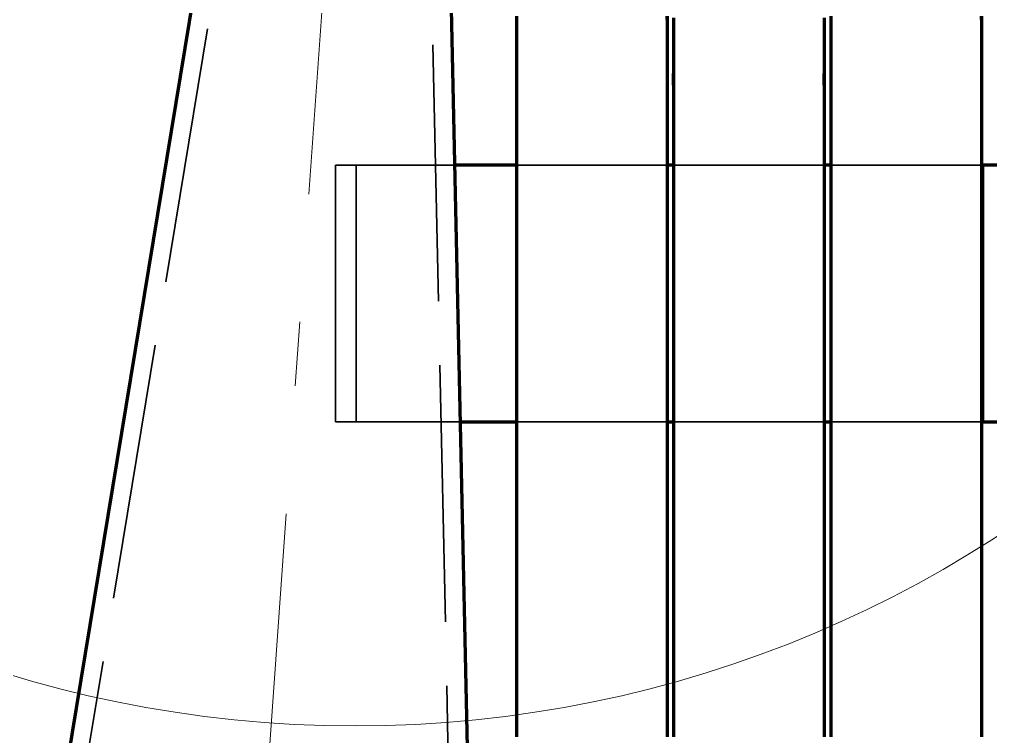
# Model space of a CAD drawing. Header units: millimetres. Extents: x 0 to 2208, y 0 to 420.
# Drawn here: x 160.25 to 175.39, y 154.11 to 165.29 of the extents above; entities that cross this region are included whole.
import ezdxf

# ---------------------------------------------------------------- set-up
doc = ezdxf.new("R2010")
doc.units = ezdxf.units.MM
doc.linetypes.add('IRAM-E-TRAZOS', pattern=[5, 4, -1])
doc.linetypes.add('IRAM-F-TRAZO-PUNTO', pattern=[20, 15, -2, 1, -2])
for name, color, linetype, lineweight in [('01-VISIBLE', 7, 'CONTINUOUS', 70), ('02-OCULTA', 4, 'IRAM-E-TRAZOS', 35), ('03-EJE', 1, 'IRAM-F-TRAZO-PUNTO', 18), ('08-FINA', 5, 'CONTINUOUS', 18)]:
    doc.layers.add(name, color=color, linetype=linetype, lineweight=lineweight)

msp = doc.modelspace()

# ---------------------------------------------------------------- linework, layer by layer
at = {"layer": '01-VISIBLE'}
for p, q in [((163.693, 170.101), (160.525, 150.878)), ((166.884, 169.875), (167.306, 150.397)), ((167.996, 165.29), (167.996, 164.13)), ((170.346, 165.29), (170.346, 164.13)), ((172.896, 165.29), (172.896, 164.13)), ((175.246, 165.29), (175.246, 164.13)), ((170.446, 164.612), (170.446, 164.448)), ((172.796, 164.612), (172.796, 164.448)), ((170.446, 164.265), (170.446, 164.448)), ((172.796, 164.265), (172.796, 164.448)), ((167.996, 163.016), (167.033, 163.016)), ((170.446, 163.016), (170.346, 163.016)), ((172.896, 163.016), (172.796, 163.016)), ((175.596, 163.016), (175.246, 163.016)), ((167.996, 162.3), (167.996, 158.516)), ((170.346, 162.3), (170.346, 158.516)), ((172.896, 162.3), (172.896, 158.516)), ((175.246, 162.3), (175.246, 158.516)), ((170.446, 161.978), (170.446, 158.516)), ((172.796, 161.978), (172.796, 158.516)), ((167.119, 159.016), (167.996, 159.016)), ((170.346, 159.016), (170.446, 159.016)), ((172.796, 159.016), (172.896, 159.016)), ((175.246, 159.016), (175.596, 159.016))]:
    msp.add_line(p, q, dxfattribs=at)
for points in [[(167.996, 165.34), (167.996, 165.29)], [(170.346, 165.34), (170.346, 165.29)], [(170.346, 165.29), (170.346, 165.34)], [(172.896, 165.34), (172.896, 165.29)], [(175.246, 165.34), (175.246, 165.29)], [(175.246, 165.29), (175.246, 165.34)], [(170.446, 165.314), (170.446, 165.264), (170.446, 165.214), (170.446, 165.164), (170.446, 165.114), (170.446, 165.063), (170.446, 165.013), (170.446, 164.963), (170.446, 164.913), (170.446, 164.863), (170.446, 164.812), (170.446, 164.762), (170.446, 164.712), (170.446, 164.662), (170.446, 164.612)], [(172.796, 165.314), (172.796, 165.264), (172.796, 165.214), (172.796, 165.164), (172.796, 165.114), (172.796, 165.063), (172.796, 165.013), (172.796, 164.963), (172.796, 164.913), (172.796, 164.863), (172.796, 164.812), (172.796, 164.762), (172.796, 164.712), (172.796, 164.662), (172.796, 164.612)], [(170.446, 164.448), (170.446, 164.398), (170.446, 164.347), (170.446, 164.297), (170.446, 164.246), (170.446, 164.196), (170.446, 164.145), (170.446, 164.095), (170.446, 164.045), (170.446, 163.994), (170.446, 163.944), (170.446, 163.893), (170.446, 163.843), (170.446, 163.793), (170.446, 163.742), (170.446, 163.692), (170.446, 163.641), (170.446, 163.591), (170.446, 163.541), (170.446, 163.49), (170.446, 163.44), (170.446, 163.389), (170.446, 163.339), (170.446, 163.289), (170.446, 163.238), (170.446, 163.188), (170.446, 163.137), (170.446, 163.087), (170.446, 163.036), (170.446, 162.986), (170.446, 162.936), (170.446, 162.885), (170.446, 162.835), (170.446, 162.784), (170.446, 162.734), (170.446, 162.684), (170.446, 162.633), (170.446, 162.583), (170.446, 162.532), (170.446, 162.482), (170.446, 162.432), (170.446, 162.381), (170.446, 162.331), (170.446, 162.28), (170.446, 162.23), (170.446, 162.18), (170.446, 162.129), (170.446, 162.079), (170.446, 162.028), (170.446, 161.978)], [(172.796, 164.448), (172.796, 164.398), (172.796, 164.347), (172.796, 164.297), (172.796, 164.246), (172.796, 164.196), (172.796, 164.145), (172.796, 164.095), (172.796, 164.045), (172.796, 163.994), (172.796, 163.944), (172.796, 163.893), (172.796, 163.843), (172.796, 163.793), (172.796, 163.742), (172.796, 163.692), (172.796, 163.641), (172.796, 163.591), (172.796, 163.541), (172.796, 163.49), (172.796, 163.44), (172.796, 163.389), (172.796, 163.339), (172.796, 163.289), (172.796, 163.238), (172.796, 163.188), (172.796, 163.137), (172.796, 163.087), (172.796, 163.036), (172.796, 162.986), (172.796, 162.936), (172.796, 162.885), (172.796, 162.835), (172.796, 162.784), (172.796, 162.734), (172.796, 162.684), (172.796, 162.633), (172.796, 162.583), (172.796, 162.532), (172.796, 162.482), (172.796, 162.432), (172.796, 162.381), (172.796, 162.331), (172.796, 162.28), (172.796, 162.23), (172.796, 162.18), (172.796, 162.129), (172.796, 162.079), (172.796, 162.028), (172.796, 161.978)], [(167.996, 164.13), (167.996, 164.079), (167.996, 164.028), (167.996, 163.977), (167.996, 163.926), (167.996, 163.875), (167.996, 163.825), (167.996, 163.774), (167.996, 163.723), (167.996, 163.672), (167.996, 163.621), (167.996, 163.57), (167.996, 163.52), (167.996, 163.469), (167.996, 163.418), (167.996, 163.367), (167.996, 163.316), (167.996, 163.266), (167.996, 163.215), (167.996, 163.164), (167.996, 163.113), (167.996, 163.062), (167.996, 163.011), (167.996, 162.961), (167.996, 162.91), (167.996, 162.859), (167.996, 162.808), (167.996, 162.757), (167.996, 162.706), (167.996, 162.656), (167.996, 162.605), (167.996, 162.554), (167.996, 162.503), (167.996, 162.452), (167.996, 162.401), (167.996, 162.351), (167.996, 162.3)], [(170.346, 164.13), (170.346, 164.079), (170.346, 164.028), (170.346, 163.977), (170.346, 163.926), (170.346, 163.875), (170.346, 163.825), (170.346, 163.774), (170.346, 163.723), (170.346, 163.672), (170.346, 163.621), (170.346, 163.57), (170.346, 163.52), (170.346, 163.469), (170.346, 163.418), (170.346, 163.367), (170.346, 163.316), (170.346, 163.266), (170.346, 163.215), (170.346, 163.164), (170.346, 163.113), (170.346, 163.062), (170.346, 163.011), (170.346, 162.961), (170.346, 162.91), (170.346, 162.859), (170.346, 162.808), (170.346, 162.757), (170.346, 162.706), (170.346, 162.656), (170.346, 162.605), (170.346, 162.554), (170.346, 162.503), (170.346, 162.452), (170.346, 162.401), (170.346, 162.351), (170.346, 162.3)], [(172.896, 164.13), (172.896, 164.079), (172.896, 164.028), (172.896, 163.977), (172.896, 163.926), (172.896, 163.875), (172.896, 163.825), (172.896, 163.774), (172.896, 163.723), (172.896, 163.672), (172.896, 163.621), (172.896, 163.57), (172.896, 163.52), (172.896, 163.469), (172.896, 163.418), (172.896, 163.367), (172.896, 163.316), (172.896, 163.266), (172.896, 163.215), (172.896, 163.164), (172.896, 163.113), (172.896, 163.062), (172.896, 163.011), (172.896, 162.961), (172.896, 162.91), (172.896, 162.859), (172.896, 162.808), (172.896, 162.757), (172.896, 162.706), (172.896, 162.656), (172.896, 162.605), (172.896, 162.554), (172.896, 162.503), (172.896, 162.452), (172.896, 162.401), (172.896, 162.351), (172.896, 162.3)], [(175.246, 164.13), (175.246, 164.079), (175.246, 164.028), (175.246, 163.977), (175.246, 163.926), (175.246, 163.875), (175.246, 163.825), (175.246, 163.774), (175.246, 163.723), (175.246, 163.672), (175.246, 163.621), (175.246, 163.57), (175.246, 163.52), (175.246, 163.469), (175.246, 163.418), (175.246, 163.367), (175.246, 163.316), (175.246, 163.266), (175.246, 163.215), (175.246, 163.164), (175.246, 163.113), (175.246, 163.062), (175.246, 163.011), (175.246, 162.961), (175.246, 162.91), (175.246, 162.859), (175.246, 162.808), (175.246, 162.757), (175.246, 162.706), (175.246, 162.656), (175.246, 162.605), (175.246, 162.554), (175.246, 162.503), (175.246, 162.452), (175.246, 162.401), (175.246, 162.351), (175.246, 162.3)], [(167.996, 158.516), (167.996, 158.466), (167.996, 158.416), (167.996, 158.366), (167.996, 158.315), (167.996, 158.265), (167.996, 158.215), (167.996, 158.165), (167.996, 158.115), (167.996, 158.065), (167.996, 158.015), (167.996, 157.964), (167.996, 157.914), (167.996, 157.864), (167.996, 157.814), (167.996, 157.764), (167.996, 157.714), (167.996, 157.664), (167.996, 157.613), (167.996, 157.563), (167.996, 157.513), (167.996, 157.463), (167.996, 157.413), (167.996, 157.363), (167.996, 157.313), (167.996, 157.262), (167.996, 157.212), (167.996, 157.162), (167.996, 157.112), (167.996, 157.062), (167.996, 157.012), (167.996, 156.962), (167.996, 156.912), (167.996, 156.861), (167.996, 156.811), (167.996, 156.761), (167.996, 156.711), (167.996, 156.661), (167.996, 156.611), (167.996, 156.561), (167.996, 156.51), (167.996, 156.46), (167.996, 156.41), (167.996, 156.36), (167.996, 156.31), (167.996, 156.26), (167.996, 156.21), (167.996, 156.159), (167.996, 156.109), (167.996, 156.059), (167.996, 156.009), (167.996, 155.959), (167.996, 155.909), (167.996, 155.859), (167.996, 155.808), (167.996, 155.758), (167.996, 155.708), (167.996, 155.658), (167.996, 155.608), (167.996, 155.558), (167.996, 155.508), (167.996, 155.458), (167.996, 155.407), (167.996, 155.357), (167.996, 155.307), (167.996, 155.257), (167.996, 155.207), (167.996, 155.157), (167.996, 155.107), (167.996, 155.056), (167.996, 155.006), (167.996, 154.956), (167.996, 154.906), (167.996, 154.856), (167.996, 154.806), (167.996, 154.756), (167.996, 154.705), (167.996, 154.655), (167.996, 154.605), (167.996, 154.555), (167.996, 154.505), (167.996, 154.455), (167.996, 154.405), (167.996, 154.354), (167.996, 154.304), (167.996, 154.254), (167.996, 154.204), (167.996, 154.154), (167.996, 154.104)], [(170.346, 158.516), (170.346, 158.466), (170.346, 158.416), (170.346, 158.366), (170.346, 158.315), (170.346, 158.265), (170.346, 158.215), (170.346, 158.165), (170.346, 158.115), (170.346, 158.065), (170.346, 158.015), (170.346, 157.964), (170.346, 157.914), (170.346, 157.864), (170.346, 157.814), (170.346, 157.764), (170.346, 157.714), (170.346, 157.664), (170.346, 157.613), (170.346, 157.563), (170.346, 157.513), (170.346, 157.463), (170.346, 157.413), (170.346, 157.363), (170.346, 157.313), (170.346, 157.262), (170.346, 157.212), (170.346, 157.162), (170.346, 157.112), (170.346, 157.062), (170.346, 157.012), (170.346, 156.962), (170.346, 156.912), (170.346, 156.861), (170.346, 156.811), (170.346, 156.761), (170.346, 156.711), (170.346, 156.661), (170.346, 156.611), (170.346, 156.561), (170.346, 156.51), (170.346, 156.46), (170.346, 156.41), (170.346, 156.36), (170.346, 156.31), (170.346, 156.26), (170.346, 156.21), (170.346, 156.159), (170.346, 156.109), (170.346, 156.059), (170.346, 156.009), (170.346, 155.959), (170.346, 155.909), (170.346, 155.859), (170.346, 155.808), (170.346, 155.758), (170.346, 155.708), (170.346, 155.658), (170.346, 155.608), (170.346, 155.558), (170.346, 155.508), (170.346, 155.458), (170.346, 155.407), (170.346, 155.357), (170.346, 155.307), (170.346, 155.257), (170.346, 155.207), (170.346, 155.157), (170.346, 155.107), (170.346, 155.056), (170.346, 155.006), (170.346, 154.956), (170.346, 154.906), (170.346, 154.856), (170.346, 154.806), (170.346, 154.756), (170.346, 154.705), (170.346, 154.655), (170.346, 154.605), (170.346, 154.555), (170.346, 154.505), (170.346, 154.455), (170.346, 154.405), (170.346, 154.354), (170.346, 154.304), (170.346, 154.254), (170.346, 154.204), (170.346, 154.154), (170.346, 154.104)], [(170.446, 158.516), (170.446, 158.466), (170.446, 158.416), (170.446, 158.366), (170.446, 158.315), (170.446, 158.265), (170.446, 158.215), (170.446, 158.165), (170.446, 158.115), (170.446, 158.065), (170.446, 158.015), (170.446, 157.964), (170.446, 157.914), (170.446, 157.864), (170.446, 157.814), (170.446, 157.764), (170.446, 157.714), (170.446, 157.664), (170.446, 157.613), (170.446, 157.563), (170.446, 157.513), (170.446, 157.463), (170.446, 157.413), (170.446, 157.363), (170.446, 157.313), (170.446, 157.262), (170.446, 157.212), (170.446, 157.162), (170.446, 157.112), (170.446, 157.062), (170.446, 157.012), (170.446, 156.962), (170.446, 156.912), (170.446, 156.861), (170.446, 156.811), (170.446, 156.761), (170.446, 156.711), (170.446, 156.661), (170.446, 156.611), (170.446, 156.561), (170.446, 156.51), (170.446, 156.46), (170.446, 156.41), (170.446, 156.36), (170.446, 156.31), (170.446, 156.26), (170.446, 156.21), (170.446, 156.159), (170.446, 156.109), (170.446, 156.059), (170.446, 156.009), (170.446, 155.959), (170.446, 155.909), (170.446, 155.859), (170.446, 155.808), (170.446, 155.758), (170.446, 155.708), (170.446, 155.658), (170.446, 155.608), (170.446, 155.558), (170.446, 155.508), (170.446, 155.458), (170.446, 155.407), (170.446, 155.357), (170.446, 155.307), (170.446, 155.257), (170.446, 155.207), (170.446, 155.157), (170.446, 155.107), (170.446, 155.056), (170.446, 155.006), (170.446, 154.956), (170.446, 154.906), (170.446, 154.856), (170.446, 154.806), (170.446, 154.756), (170.446, 154.705), (170.446, 154.655), (170.446, 154.605), (170.446, 154.555), (170.446, 154.505), (170.446, 154.455), (170.446, 154.405), (170.446, 154.354), (170.446, 154.304), (170.446, 154.254), (170.446, 154.204), (170.446, 154.154), (170.446, 154.104)], [(172.796, 158.516), (172.796, 158.466), (172.796, 158.416), (172.796, 158.366), (172.796, 158.315), (172.796, 158.265), (172.796, 158.215), (172.796, 158.165), (172.796, 158.115), (172.796, 158.065), (172.796, 158.015), (172.796, 157.964), (172.796, 157.914), (172.796, 157.864), (172.796, 157.814), (172.796, 157.764), (172.796, 157.714), (172.796, 157.664), (172.796, 157.613), (172.796, 157.563), (172.796, 157.513), (172.796, 157.463), (172.796, 157.413), (172.796, 157.363), (172.796, 157.313), (172.796, 157.262), (172.796, 157.212), (172.796, 157.162), (172.796, 157.112), (172.796, 157.062), (172.796, 157.012), (172.796, 156.962), (172.796, 156.912), (172.796, 156.861), (172.796, 156.811), (172.796, 156.761), (172.796, 156.711), (172.796, 156.661), (172.796, 156.611), (172.796, 156.561), (172.796, 156.51), (172.796, 156.46), (172.796, 156.41), (172.796, 156.36), (172.796, 156.31), (172.796, 156.26), (172.796, 156.21), (172.796, 156.159), (172.796, 156.109), (172.796, 156.059), (172.796, 156.009), (172.796, 155.959), (172.796, 155.909), (172.796, 155.859), (172.796, 155.808), (172.796, 155.758), (172.796, 155.708), (172.796, 155.658), (172.796, 155.608), (172.796, 155.558), (172.796, 155.508), (172.796, 155.458), (172.796, 155.407), (172.796, 155.357), (172.796, 155.307), (172.796, 155.257), (172.796, 155.207), (172.796, 155.157), (172.796, 155.107), (172.796, 155.056), (172.796, 155.006), (172.796, 154.956), (172.796, 154.906), (172.796, 154.856), (172.796, 154.806), (172.796, 154.756), (172.796, 154.705), (172.796, 154.655), (172.796, 154.605), (172.796, 154.555), (172.796, 154.505), (172.796, 154.455), (172.796, 154.405), (172.796, 154.354), (172.796, 154.304), (172.796, 154.254), (172.796, 154.204), (172.796, 154.154), (172.796, 154.104)], [(172.896, 158.516), (172.896, 158.466), (172.896, 158.416), (172.896, 158.366), (172.896, 158.315), (172.896, 158.265), (172.896, 158.215), (172.896, 158.165), (172.896, 158.115), (172.896, 158.065), (172.896, 158.015), (172.896, 157.964), (172.896, 157.914), (172.896, 157.864), (172.896, 157.814), (172.896, 157.764), (172.896, 157.714), (172.896, 157.664), (172.896, 157.613), (172.896, 157.563), (172.896, 157.513), (172.896, 157.463), (172.896, 157.413), (172.896, 157.363), (172.896, 157.313), (172.896, 157.262), (172.896, 157.212), (172.896, 157.162), (172.896, 157.112), (172.896, 157.062), (172.896, 157.012), (172.896, 156.962), (172.896, 156.912), (172.896, 156.861), (172.896, 156.811), (172.896, 156.761), (172.896, 156.711), (172.896, 156.661), (172.896, 156.611), (172.896, 156.561), (172.896, 156.51), (172.896, 156.46), (172.896, 156.41), (172.896, 156.36), (172.896, 156.31), (172.896, 156.26), (172.896, 156.21), (172.896, 156.159), (172.896, 156.109), (172.896, 156.059), (172.896, 156.009), (172.896, 155.959), (172.896, 155.909), (172.896, 155.859), (172.896, 155.808), (172.896, 155.758), (172.896, 155.708), (172.896, 155.658), (172.896, 155.608), (172.896, 155.558), (172.896, 155.508), (172.896, 155.458), (172.896, 155.407), (172.896, 155.357), (172.896, 155.307), (172.896, 155.257), (172.896, 155.207), (172.896, 155.157), (172.896, 155.107), (172.896, 155.056), (172.896, 155.006), (172.896, 154.956), (172.896, 154.906), (172.896, 154.856), (172.896, 154.806), (172.896, 154.756), (172.896, 154.705), (172.896, 154.655), (172.896, 154.605), (172.896, 154.555), (172.896, 154.505), (172.896, 154.455), (172.896, 154.405), (172.896, 154.354), (172.896, 154.304), (172.896, 154.254), (172.896, 154.204), (172.896, 154.154), (172.896, 154.104)], [(175.246, 158.516), (175.246, 158.466), (175.246, 158.416), (175.246, 158.366), (175.246, 158.315), (175.246, 158.265), (175.246, 158.215), (175.246, 158.165), (175.246, 158.115), (175.246, 158.065), (175.246, 158.015), (175.246, 157.964), (175.246, 157.914), (175.246, 157.864), (175.246, 157.814), (175.246, 157.764), (175.246, 157.714), (175.246, 157.664), (175.246, 157.613), (175.246, 157.563), (175.246, 157.513), (175.246, 157.463), (175.246, 157.413), (175.246, 157.363), (175.246, 157.313), (175.246, 157.262), (175.246, 157.212), (175.246, 157.162), (175.246, 157.112), (175.246, 157.062), (175.246, 157.012), (175.246, 156.962), (175.246, 156.912), (175.246, 156.861), (175.246, 156.811), (175.246, 156.761), (175.246, 156.711), (175.246, 156.661), (175.246, 156.611), (175.246, 156.561), (175.246, 156.51), (175.246, 156.46), (175.246, 156.41), (175.246, 156.36), (175.246, 156.31), (175.246, 156.26), (175.246, 156.21), (175.246, 156.159), (175.246, 156.109), (175.246, 156.059), (175.246, 156.009), (175.246, 155.959), (175.246, 155.909), (175.246, 155.859), (175.246, 155.808), (175.246, 155.758), (175.246, 155.708), (175.246, 155.658), (175.246, 155.608), (175.246, 155.558), (175.246, 155.508), (175.246, 155.458), (175.246, 155.407), (175.246, 155.357), (175.246, 155.307), (175.246, 155.257), (175.246, 155.207), (175.246, 155.157), (175.246, 155.107), (175.246, 155.056), (175.246, 155.006), (175.246, 154.956), (175.246, 154.906), (175.246, 154.856), (175.246, 154.806), (175.246, 154.756), (175.246, 154.705), (175.246, 154.655), (175.246, 154.605), (175.246, 154.555), (175.246, 154.505), (175.246, 154.455), (175.246, 154.405), (175.246, 154.354), (175.246, 154.304), (175.246, 154.254), (175.246, 154.204), (175.246, 154.154), (175.246, 154.104)]]:
    msp.add_lwpolyline(points, dxfattribs=at)
at = {"layer": '02-OCULTA'}
for p, q in [((163.992, 170.078), (160.824, 150.855)), ((166.585, 169.894), (167.007, 150.416)), ((167.996, 164.175), (167.996, 165.192)), ((170.346, 164.175), (170.346, 165.192)), ((172.896, 164.175), (172.896, 165.192)), ((175.246, 164.175), (175.246, 165.192)), ((170.446, 164.448), (170.446, 164.998)), ((172.796, 164.448), (172.796, 164.998)), ((165.496, 163.016), (165.176, 163.016)), ((165.176, 163.016), (175.276, 163.016)), ((175.276, 163.016), (165.176, 163.016)), ((165.496, 163.016), (165.176, 163.016)), ((165.176, 159.016), (165.176, 163.016)), ((165.176, 159.016), (165.176, 163.016)), ((165.176, 159.016), (165.176, 163.016)), ((165.176, 159.016), (165.176, 163.016)), ((165.496, 159.016), (165.496, 163.016)), ((167.033, 163.016), (165.496, 163.016)), ((175.596, 163.016), (165.496, 163.016)), ((165.496, 159.016), (165.496, 163.016)), ((165.496, 159.016), (165.496, 163.016)), ((165.496, 159.016), (165.496, 163.016)), ((170.346, 163.016), (167.996, 163.016)), ((172.796, 163.016), (170.446, 163.016)), ((175.246, 163.016), (172.896, 163.016)), ((175.276, 163.016), (175.276, 159.016)), ((175.276, 163.016), (175.276, 159.016)), ((167.996, 158.516), (167.996, 162.254)), ((170.346, 158.516), (170.346, 162.254)), ((170.446, 158.516), (170.446, 162.163)), ((172.796, 158.516), (172.796, 162.163)), ((172.896, 158.516), (172.896, 162.254)), ((175.246, 158.516), (175.246, 162.254)), ((165.496, 159.016), (165.176, 159.016)), ((165.176, 159.016), (175.276, 159.016)), ((175.276, 159.016), (165.176, 159.016)), ((165.496, 159.016), (165.176, 159.016)), ((165.496, 159.016), (167.119, 159.016)), ((165.496, 159.016), (175.596, 159.016)), ((167.996, 159.016), (170.346, 159.016)), ((170.446, 159.016), (172.796, 159.016)), ((172.896, 159.016), (175.246, 159.016))]:
    msp.add_line(p, q, dxfattribs=at)
for points in [[(167.996, 165.192), (167.996, 165.243), (167.996, 165.293)], [(170.346, 165.192), (170.346, 165.209), (170.346, 165.225), (170.346, 165.241), (170.346, 165.258), (170.346, 165.274), (170.346, 165.29)], [(170.446, 164.998), (170.446, 165.048), (170.446, 165.099), (170.446, 165.149), (170.446, 165.199), (170.446, 165.249), (170.446, 165.299)], [(172.796, 164.998), (172.796, 165.048), (172.796, 165.099), (172.796, 165.149), (172.796, 165.199), (172.796, 165.249), (172.796, 165.299)], [(172.896, 165.192), (172.896, 165.243), (172.896, 165.293)], [(175.246, 165.192), (175.246, 165.209), (175.246, 165.225), (175.246, 165.241), (175.246, 165.258), (175.246, 165.274), (175.246, 165.29)], [(170.446, 162.163), (170.446, 162.213), (170.446, 162.263), (170.446, 162.313), (170.446, 162.363), (170.446, 162.413), (170.446, 162.463), (170.446, 162.513), (170.446, 162.563), (170.446, 162.613), (170.446, 162.663), (170.446, 162.714), (170.446, 162.764), (170.446, 162.814), (170.446, 162.864), (170.446, 162.914), (170.446, 162.964), (170.446, 163.014), (170.446, 163.064), (170.446, 163.114), (170.446, 163.164), (170.446, 163.214), (170.446, 163.264), (170.446, 163.314), (170.446, 163.364), (170.446, 163.414), (170.446, 163.464), (170.446, 163.514), (170.446, 163.564), (170.446, 163.615), (170.446, 163.665), (170.446, 163.715), (170.446, 163.765), (170.446, 163.815), (170.446, 163.865), (170.446, 163.915), (170.446, 163.965), (170.446, 164.015), (170.446, 164.065), (170.446, 164.115), (170.446, 164.165), (170.446, 164.215), (170.446, 164.265)], [(172.796, 162.163), (172.796, 162.213), (172.796, 162.263), (172.796, 162.313), (172.796, 162.363), (172.796, 162.413), (172.796, 162.463), (172.796, 162.513), (172.796, 162.563), (172.796, 162.613), (172.796, 162.663), (172.796, 162.714), (172.796, 162.764), (172.796, 162.814), (172.796, 162.864), (172.796, 162.914), (172.796, 162.964), (172.796, 163.014), (172.796, 163.064), (172.796, 163.114), (172.796, 163.164), (172.796, 163.214), (172.796, 163.264), (172.796, 163.314), (172.796, 163.364), (172.796, 163.414), (172.796, 163.464), (172.796, 163.514), (172.796, 163.564), (172.796, 163.615), (172.796, 163.665), (172.796, 163.715), (172.796, 163.765), (172.796, 163.815), (172.796, 163.865), (172.796, 163.915), (172.796, 163.965), (172.796, 164.015), (172.796, 164.065), (172.796, 164.115), (172.796, 164.165), (172.796, 164.215), (172.796, 164.265)], [(167.996, 162.254), (167.996, 162.305), (167.996, 162.355), (167.996, 162.406), (167.996, 162.456), (167.996, 162.507), (167.996, 162.557), (167.996, 162.608), (167.996, 162.659), (167.996, 162.709), (167.996, 162.76), (167.996, 162.81), (167.996, 162.861), (167.996, 162.911), (167.996, 162.962), (167.996, 163.012), (167.996, 163.063), (167.996, 163.113), (167.996, 163.164), (167.996, 163.215), (167.996, 163.265), (167.996, 163.316), (167.996, 163.366), (167.996, 163.417), (167.996, 163.467), (167.996, 163.518), (167.996, 163.568), (167.996, 163.619), (167.996, 163.669), (167.996, 163.72), (167.996, 163.771), (167.996, 163.821), (167.996, 163.872), (167.996, 163.922), (167.996, 163.973), (167.996, 164.023), (167.996, 164.074), (167.996, 164.124), (167.996, 164.175)], [(170.346, 162.254), (170.346, 162.305), (170.346, 162.355), (170.346, 162.406), (170.346, 162.456), (170.346, 162.507), (170.346, 162.557), (170.346, 162.608), (170.346, 162.659), (170.346, 162.709), (170.346, 162.76), (170.346, 162.81), (170.346, 162.861), (170.346, 162.911), (170.346, 162.962), (170.346, 163.012), (170.346, 163.063), (170.346, 163.113), (170.346, 163.164), (170.346, 163.215), (170.346, 163.265), (170.346, 163.316), (170.346, 163.366), (170.346, 163.417), (170.346, 163.467), (170.346, 163.518), (170.346, 163.568), (170.346, 163.619), (170.346, 163.669), (170.346, 163.72), (170.346, 163.771), (170.346, 163.821), (170.346, 163.872), (170.346, 163.922), (170.346, 163.973), (170.346, 164.023), (170.346, 164.074), (170.346, 164.124), (170.346, 164.175)], [(172.896, 162.254), (172.896, 162.305), (172.896, 162.355), (172.896, 162.406), (172.896, 162.456), (172.896, 162.507), (172.896, 162.557), (172.896, 162.608), (172.896, 162.659), (172.896, 162.709), (172.896, 162.76), (172.896, 162.81), (172.896, 162.861), (172.896, 162.911), (172.896, 162.962), (172.896, 163.012), (172.896, 163.063), (172.896, 163.113), (172.896, 163.164), (172.896, 163.215), (172.896, 163.265), (172.896, 163.316), (172.896, 163.366), (172.896, 163.417), (172.896, 163.467), (172.896, 163.518), (172.896, 163.568), (172.896, 163.619), (172.896, 163.669), (172.896, 163.72), (172.896, 163.771), (172.896, 163.821), (172.896, 163.872), (172.896, 163.922), (172.896, 163.973), (172.896, 164.023), (172.896, 164.074), (172.896, 164.124), (172.896, 164.175)], [(175.246, 162.254), (175.246, 162.305), (175.246, 162.355), (175.246, 162.406), (175.246, 162.456), (175.246, 162.507), (175.246, 162.557), (175.246, 162.608), (175.246, 162.659), (175.246, 162.709), (175.246, 162.76), (175.246, 162.81), (175.246, 162.861), (175.246, 162.911), (175.246, 162.962), (175.246, 163.012), (175.246, 163.063), (175.246, 163.113), (175.246, 163.164), (175.246, 163.215), (175.246, 163.265), (175.246, 163.316), (175.246, 163.366), (175.246, 163.417), (175.246, 163.467), (175.246, 163.518), (175.246, 163.568), (175.246, 163.619), (175.246, 163.669), (175.246, 163.72), (175.246, 163.771), (175.246, 163.821), (175.246, 163.872), (175.246, 163.922), (175.246, 163.973), (175.246, 164.023), (175.246, 164.074), (175.246, 164.124), (175.246, 164.175)], [(167.996, 158.516), (167.996, 158.466), (167.996, 158.416), (167.996, 158.366), (167.996, 158.315), (167.996, 158.265), (167.996, 158.215), (167.996, 158.165), (167.996, 158.115), (167.996, 158.065), (167.996, 158.015), (167.996, 157.964), (167.996, 157.914), (167.996, 157.864), (167.996, 157.814), (167.996, 157.764), (167.996, 157.714), (167.996, 157.664), (167.996, 157.613), (167.996, 157.563), (167.996, 157.513), (167.996, 157.463), (167.996, 157.413), (167.996, 157.363), (167.996, 157.313), (167.996, 157.262), (167.996, 157.212), (167.996, 157.162), (167.996, 157.112), (167.996, 157.062), (167.996, 157.012), (167.996, 156.962), (167.996, 156.912), (167.996, 156.861), (167.996, 156.811), (167.996, 156.761), (167.996, 156.711), (167.996, 156.661), (167.996, 156.611), (167.996, 156.561), (167.996, 156.51), (167.996, 156.46), (167.996, 156.41), (167.996, 156.36), (167.996, 156.31), (167.996, 156.26), (167.996, 156.21), (167.996, 156.159), (167.996, 156.109), (167.996, 156.059), (167.996, 156.009), (167.996, 155.959), (167.996, 155.909), (167.996, 155.859), (167.996, 155.808), (167.996, 155.758), (167.996, 155.708), (167.996, 155.658), (167.996, 155.608), (167.996, 155.558), (167.996, 155.508), (167.996, 155.458), (167.996, 155.407), (167.996, 155.357), (167.996, 155.307), (167.996, 155.257), (167.996, 155.207), (167.996, 155.157), (167.996, 155.107), (167.996, 155.056), (167.996, 155.006), (167.996, 154.956), (167.996, 154.906), (167.996, 154.856), (167.996, 154.806), (167.996, 154.756), (167.996, 154.705), (167.996, 154.655), (167.996, 154.605), (167.996, 154.555), (167.996, 154.505), (167.996, 154.455), (167.996, 154.405), (167.996, 154.354), (167.996, 154.304), (167.996, 154.254), (167.996, 154.204), (167.996, 154.154), (167.996, 154.104)], [(170.346, 158.516), (170.346, 158.466), (170.346, 158.416), (170.346, 158.366), (170.346, 158.315), (170.346, 158.265), (170.346, 158.215), (170.346, 158.165), (170.346, 158.115), (170.346, 158.065), (170.346, 158.015), (170.346, 157.964), (170.346, 157.914), (170.346, 157.864), (170.346, 157.814), (170.346, 157.764), (170.346, 157.714), (170.346, 157.664), (170.346, 157.613), (170.346, 157.563), (170.346, 157.513), (170.346, 157.463), (170.346, 157.413), (170.346, 157.363), (170.346, 157.313), (170.346, 157.262), (170.346, 157.212), (170.346, 157.162), (170.346, 157.112), (170.346, 157.062), (170.346, 157.012), (170.346, 156.962), (170.346, 156.912), (170.346, 156.861), (170.346, 156.811), (170.346, 156.761), (170.346, 156.711), (170.346, 156.661), (170.346, 156.611), (170.346, 156.561), (170.346, 156.51), (170.346, 156.46), (170.346, 156.41), (170.346, 156.36), (170.346, 156.31), (170.346, 156.26), (170.346, 156.21), (170.346, 156.159), (170.346, 156.109), (170.346, 156.059), (170.346, 156.009), (170.346, 155.959), (170.346, 155.909), (170.346, 155.859), (170.346, 155.808), (170.346, 155.758), (170.346, 155.708), (170.346, 155.658), (170.346, 155.608), (170.346, 155.558), (170.346, 155.508), (170.346, 155.458), (170.346, 155.407), (170.346, 155.357), (170.346, 155.307), (170.346, 155.257), (170.346, 155.207), (170.346, 155.157), (170.346, 155.107), (170.346, 155.056), (170.346, 155.006), (170.346, 154.956), (170.346, 154.906), (170.346, 154.856), (170.346, 154.806), (170.346, 154.756), (170.346, 154.705), (170.346, 154.655), (170.346, 154.605), (170.346, 154.555), (170.346, 154.505), (170.346, 154.455), (170.346, 154.405), (170.346, 154.354), (170.346, 154.304), (170.346, 154.254), (170.346, 154.204), (170.346, 154.154), (170.346, 154.104)], [(170.446, 158.516), (170.446, 158.466), (170.446, 158.416), (170.446, 158.366), (170.446, 158.315), (170.446, 158.265), (170.446, 158.215), (170.446, 158.165), (170.446, 158.115), (170.446, 158.065), (170.446, 158.015), (170.446, 157.964), (170.446, 157.914), (170.446, 157.864), (170.446, 157.814), (170.446, 157.764), (170.446, 157.714), (170.446, 157.664), (170.446, 157.613), (170.446, 157.563), (170.446, 157.513), (170.446, 157.463), (170.446, 157.413), (170.446, 157.363), (170.446, 157.313), (170.446, 157.262), (170.446, 157.212), (170.446, 157.162), (170.446, 157.112), (170.446, 157.062), (170.446, 157.012), (170.446, 156.962), (170.446, 156.912), (170.446, 156.861), (170.446, 156.811), (170.446, 156.761), (170.446, 156.711), (170.446, 156.661), (170.446, 156.611), (170.446, 156.561), (170.446, 156.51), (170.446, 156.46), (170.446, 156.41), (170.446, 156.36), (170.446, 156.31), (170.446, 156.26), (170.446, 156.21), (170.446, 156.159), (170.446, 156.109), (170.446, 156.059), (170.446, 156.009), (170.446, 155.959), (170.446, 155.909), (170.446, 155.859), (170.446, 155.808), (170.446, 155.758), (170.446, 155.708), (170.446, 155.658), (170.446, 155.608), (170.446, 155.558), (170.446, 155.508), (170.446, 155.458), (170.446, 155.407), (170.446, 155.357), (170.446, 155.307), (170.446, 155.257), (170.446, 155.207), (170.446, 155.157), (170.446, 155.107), (170.446, 155.056), (170.446, 155.006), (170.446, 154.956), (170.446, 154.906), (170.446, 154.856), (170.446, 154.806), (170.446, 154.756), (170.446, 154.705), (170.446, 154.655), (170.446, 154.605), (170.446, 154.555), (170.446, 154.505), (170.446, 154.455), (170.446, 154.405), (170.446, 154.354), (170.446, 154.304), (170.446, 154.254), (170.446, 154.204), (170.446, 154.154), (170.446, 154.104)], [(172.796, 158.516), (172.796, 158.466), (172.796, 158.416), (172.796, 158.366), (172.796, 158.315), (172.796, 158.265), (172.796, 158.215), (172.796, 158.165), (172.796, 158.115), (172.796, 158.065), (172.796, 158.015), (172.796, 157.964), (172.796, 157.914), (172.796, 157.864), (172.796, 157.814), (172.796, 157.764), (172.796, 157.714), (172.796, 157.664), (172.796, 157.613), (172.796, 157.563), (172.796, 157.513), (172.796, 157.463), (172.796, 157.413), (172.796, 157.363), (172.796, 157.313), (172.796, 157.262), (172.796, 157.212), (172.796, 157.162), (172.796, 157.112), (172.796, 157.062), (172.796, 157.012), (172.796, 156.962), (172.796, 156.912), (172.796, 156.861), (172.796, 156.811), (172.796, 156.761), (172.796, 156.711), (172.796, 156.661), (172.796, 156.611), (172.796, 156.561), (172.796, 156.51), (172.796, 156.46), (172.796, 156.41), (172.796, 156.36), (172.796, 156.31), (172.796, 156.26), (172.796, 156.21), (172.796, 156.159), (172.796, 156.109), (172.796, 156.059), (172.796, 156.009), (172.796, 155.959), (172.796, 155.909), (172.796, 155.859), (172.796, 155.808), (172.796, 155.758), (172.796, 155.708), (172.796, 155.658), (172.796, 155.608), (172.796, 155.558), (172.796, 155.508), (172.796, 155.458), (172.796, 155.407), (172.796, 155.357), (172.796, 155.307), (172.796, 155.257), (172.796, 155.207), (172.796, 155.157), (172.796, 155.107), (172.796, 155.056), (172.796, 155.006), (172.796, 154.956), (172.796, 154.906), (172.796, 154.856), (172.796, 154.806), (172.796, 154.756), (172.796, 154.705), (172.796, 154.655), (172.796, 154.605), (172.796, 154.555), (172.796, 154.505), (172.796, 154.455), (172.796, 154.405), (172.796, 154.354), (172.796, 154.304), (172.796, 154.254), (172.796, 154.204), (172.796, 154.154), (172.796, 154.104)], [(172.896, 158.516), (172.896, 158.466), (172.896, 158.416), (172.896, 158.366), (172.896, 158.315), (172.896, 158.265), (172.896, 158.215), (172.896, 158.165), (172.896, 158.115), (172.896, 158.065), (172.896, 158.015), (172.896, 157.964), (172.896, 157.914), (172.896, 157.864), (172.896, 157.814), (172.896, 157.764), (172.896, 157.714), (172.896, 157.664), (172.896, 157.613), (172.896, 157.563), (172.896, 157.513), (172.896, 157.463), (172.896, 157.413), (172.896, 157.363), (172.896, 157.313), (172.896, 157.262), (172.896, 157.212), (172.896, 157.162), (172.896, 157.112), (172.896, 157.062), (172.896, 157.012), (172.896, 156.962), (172.896, 156.912), (172.896, 156.861), (172.896, 156.811), (172.896, 156.761), (172.896, 156.711), (172.896, 156.661), (172.896, 156.611), (172.896, 156.561), (172.896, 156.51), (172.896, 156.46), (172.896, 156.41), (172.896, 156.36), (172.896, 156.31), (172.896, 156.26), (172.896, 156.21), (172.896, 156.159), (172.896, 156.109), (172.896, 156.059), (172.896, 156.009), (172.896, 155.959), (172.896, 155.909), (172.896, 155.859), (172.896, 155.808), (172.896, 155.758), (172.896, 155.708), (172.896, 155.658), (172.896, 155.608), (172.896, 155.558), (172.896, 155.508), (172.896, 155.458), (172.896, 155.407), (172.896, 155.357), (172.896, 155.307), (172.896, 155.257), (172.896, 155.207), (172.896, 155.157), (172.896, 155.107), (172.896, 155.056), (172.896, 155.006), (172.896, 154.956), (172.896, 154.906), (172.896, 154.856), (172.896, 154.806), (172.896, 154.756), (172.896, 154.705), (172.896, 154.655), (172.896, 154.605), (172.896, 154.555), (172.896, 154.505), (172.896, 154.455), (172.896, 154.405), (172.896, 154.354), (172.896, 154.304), (172.896, 154.254), (172.896, 154.204), (172.896, 154.154), (172.896, 154.104)], [(175.246, 158.516), (175.246, 158.466), (175.246, 158.416), (175.246, 158.366), (175.246, 158.315), (175.246, 158.265), (175.246, 158.215), (175.246, 158.165), (175.246, 158.115), (175.246, 158.065), (175.246, 158.015), (175.246, 157.964), (175.246, 157.914), (175.246, 157.864), (175.246, 157.814), (175.246, 157.764), (175.246, 157.714), (175.246, 157.664), (175.246, 157.613), (175.246, 157.563), (175.246, 157.513), (175.246, 157.463), (175.246, 157.413), (175.246, 157.363), (175.246, 157.313), (175.246, 157.262), (175.246, 157.212), (175.246, 157.162), (175.246, 157.112), (175.246, 157.062), (175.246, 157.012), (175.246, 156.962), (175.246, 156.912), (175.246, 156.861), (175.246, 156.811), (175.246, 156.761), (175.246, 156.711), (175.246, 156.661), (175.246, 156.611), (175.246, 156.561), (175.246, 156.51), (175.246, 156.46), (175.246, 156.41), (175.246, 156.36), (175.246, 156.31), (175.246, 156.26), (175.246, 156.21), (175.246, 156.159), (175.246, 156.109), (175.246, 156.059), (175.246, 156.009), (175.246, 155.959), (175.246, 155.909), (175.246, 155.859), (175.246, 155.808), (175.246, 155.758), (175.246, 155.708), (175.246, 155.658), (175.246, 155.608), (175.246, 155.558), (175.246, 155.508), (175.246, 155.458), (175.246, 155.407), (175.246, 155.357), (175.246, 155.307), (175.246, 155.257), (175.246, 155.207), (175.246, 155.157), (175.246, 155.107), (175.246, 155.056), (175.246, 155.006), (175.246, 154.956), (175.246, 154.906), (175.246, 154.856), (175.246, 154.806), (175.246, 154.756), (175.246, 154.705), (175.246, 154.655), (175.246, 154.605), (175.246, 154.555), (175.246, 154.505), (175.246, 154.455), (175.246, 154.405), (175.246, 154.354), (175.246, 154.304), (175.246, 154.254), (175.246, 154.204), (175.246, 154.154), (175.246, 154.104)]]:
    msp.add_lwpolyline(points, dxfattribs=at)
at = {"layer": '03-EJE'}
msp.add_line((165.824, 177.53), (163.845, 149.651), dxfattribs=at)
at = {"layer": '08-FINA'}
msp.add_circle((165.48, 172.69), 18.417, dxfattribs=at)

doc.saveas('drawing.dxf')
